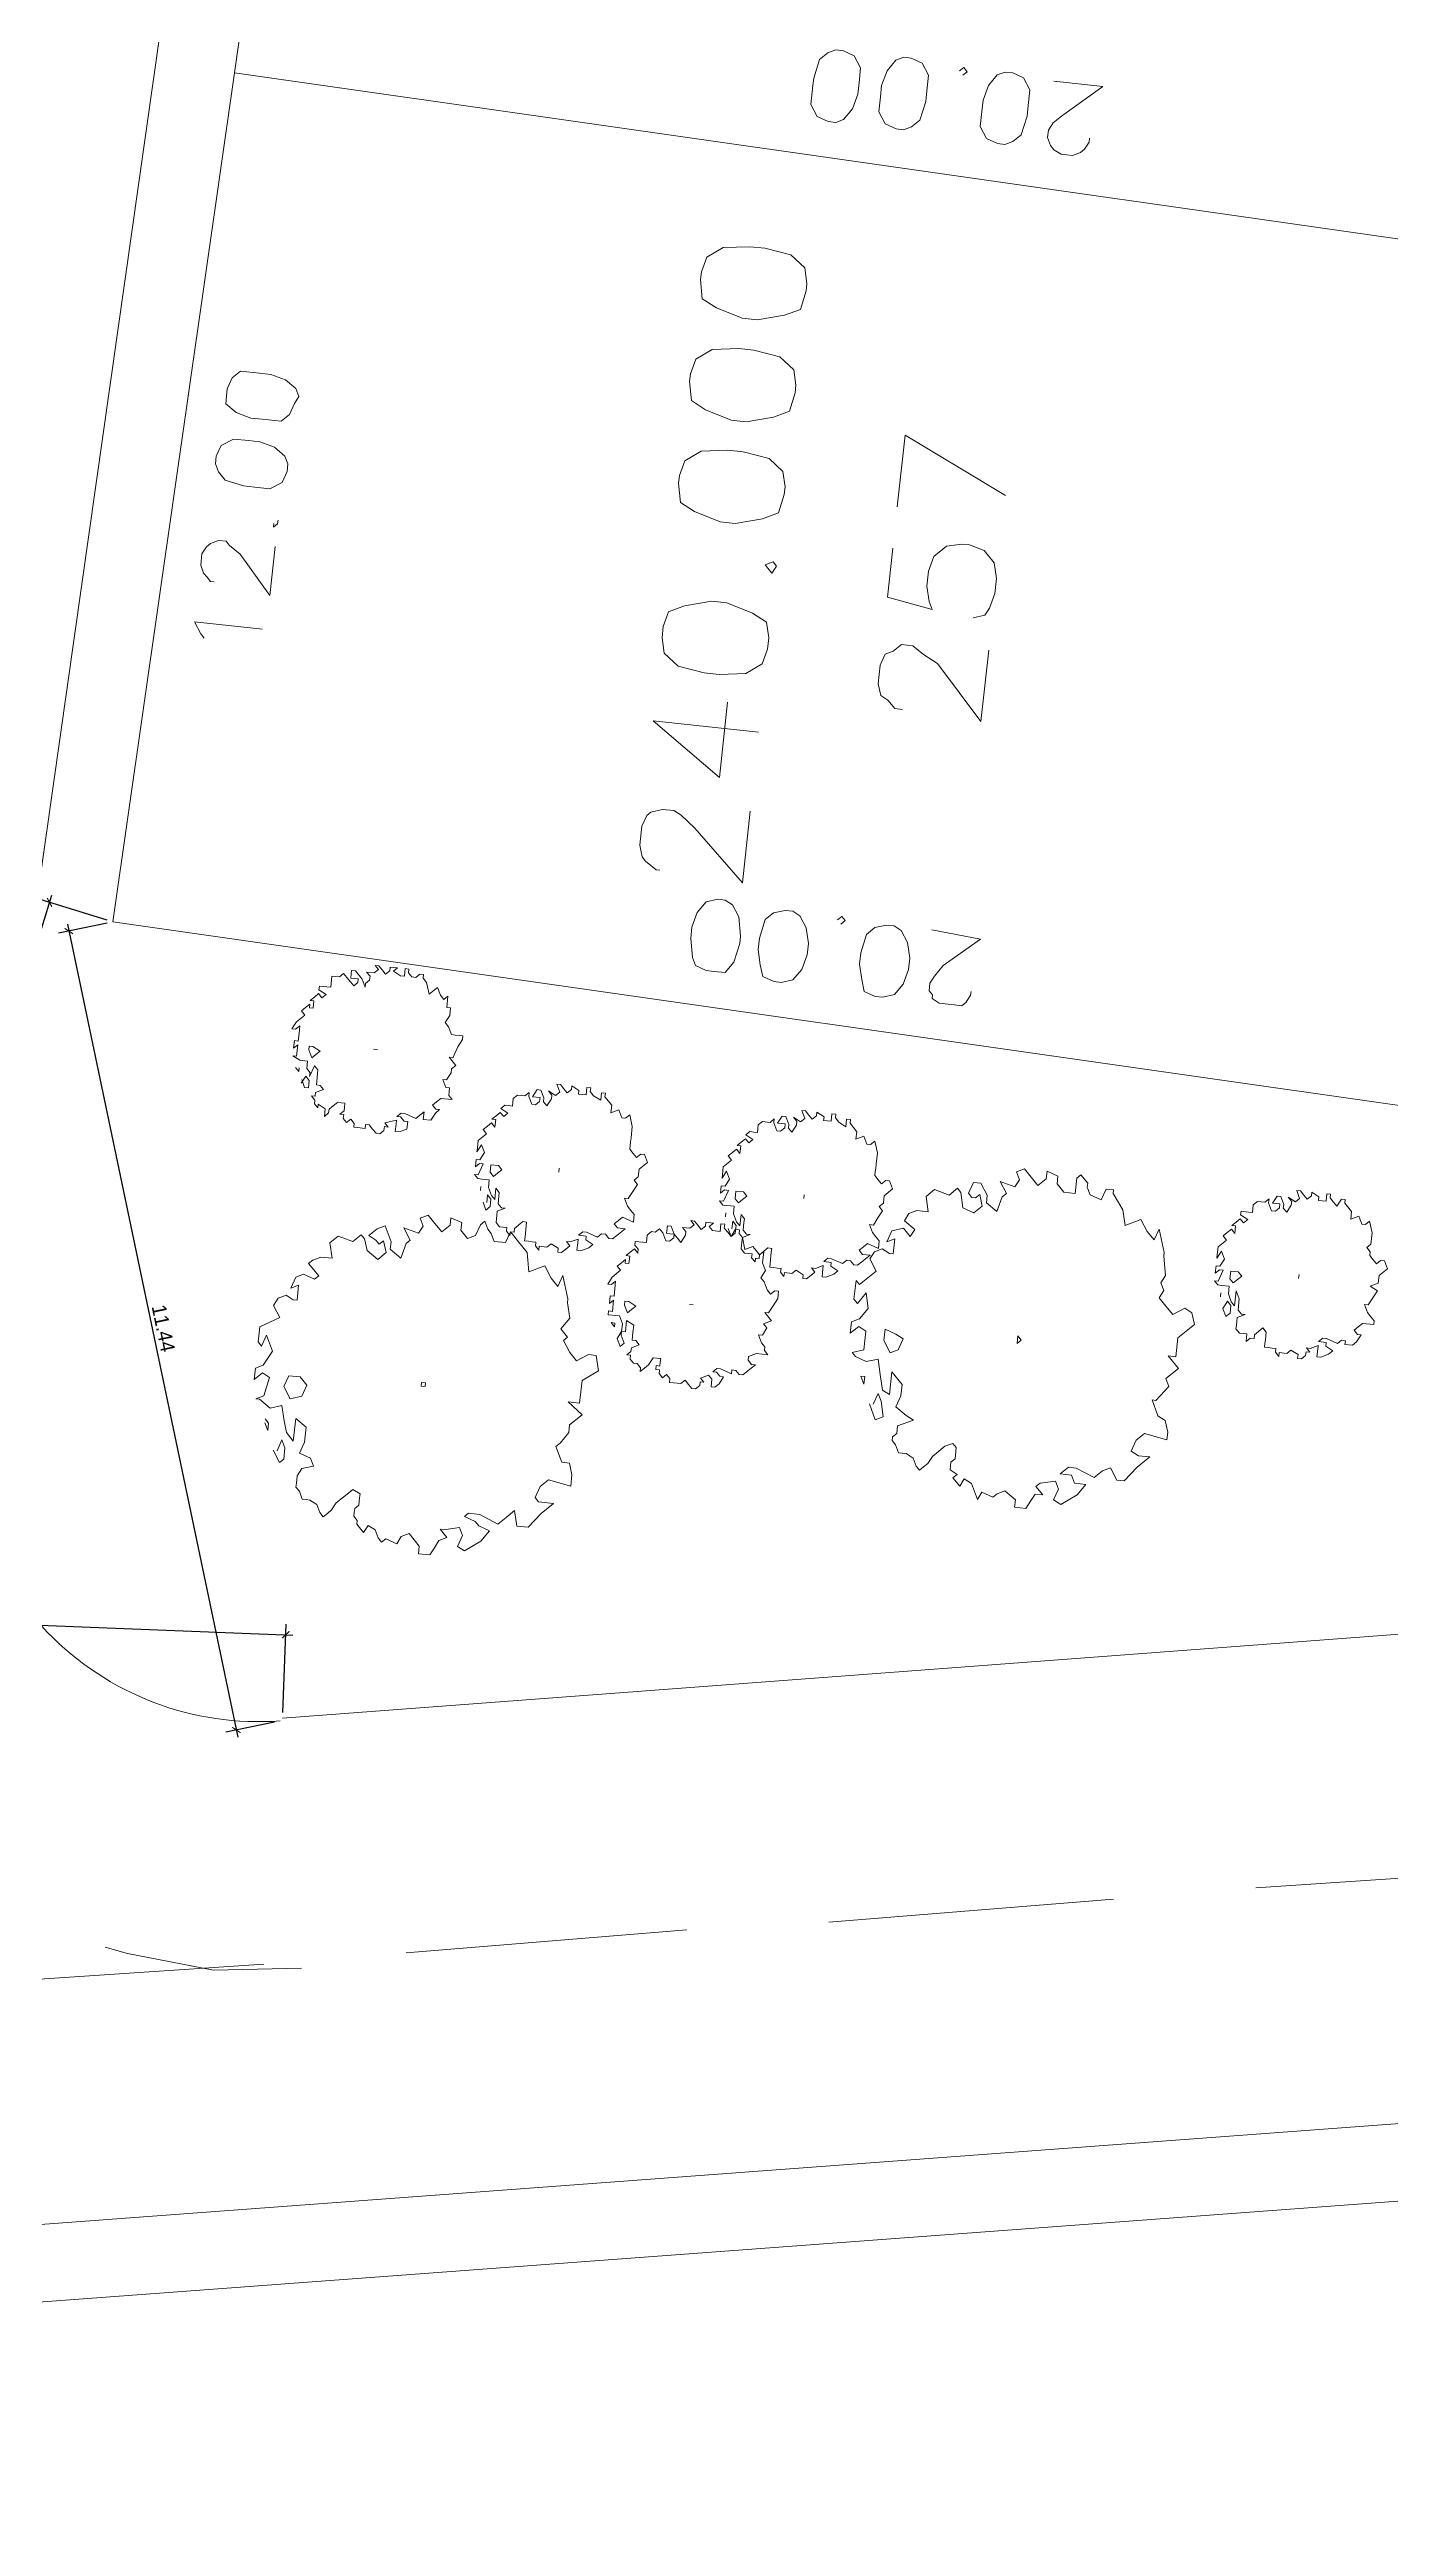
# Model space of a CAD drawing. Header units: metres. Extents: x -977055 to 805873, y -1033982 to 242021.
# Drawn here: x 2618.03 to 2636.83, y 761.8 to 796.53 of the extents above; entities that cross this region are included whole.
import ezdxf

# ---------------------------------------------------------------- set-up
doc = ezdxf.new("R2010")
doc.units = ezdxf.units.M
doc.header["$PDMODE"] = 32
doc.header["$PDSIZE"] = 1.5
for name, color, linetype in [('12-CONDICIONES EXISTENTES', 2, 'Continuous'), ('PDF_acera', 7, 'Continuous'), ('PDF_areas por lote', 7, 'Continuous'), ('PDF_COTAS', 7, 'Continuous'), ('PDF_linea de centro', 7, 'Continuous'), ('PDF_LOTES', 7, 'Continuous'), ('PDF_No. lotes', 7, 'Continuous'), ('PDF_PLANTAS', 7, 'Continuous')]:
    doc.layers.add(name, color=color, linetype=linetype)
doc.styles.add('CITY2', font='stylu.ttf', dxfattribs={"height": 0.2})
doc.dimstyles.new('COTAS2', dxfattribs={"dimtxt": 0.02, "dimasz": 0.1, "dimexe": 0.15, "dimexo": 0.08, "dimgap": 0.05, "dimtad": 1, "dimzin": 0, "dimdsep": 46, "dimtxsty": 'CITY2', "dimblk": 'ARCHTICK', "dimcen": 1, "dimdle": 0.1, "dimclrd": 1, "dimclre": 1, "dimclrt": 2, "dimadec": 0, "dimazin": 0, "dimtfac": 1, "dimtofl": 0, "dimtmove": 0, "dimatfit": 3, "dimldrblk": 'ARCHTICK', "dimfxl": 0.18, "dimtolj": 1, "dimtzin": 0, "dimarcsym": 0})

# ---------------------------------------------------------------- blocks, each defined once
blk = doc.blocks.new('CALLE')
at = {"layer": 'PDF_acera', "lineweight": 9}
for points in [[(-220.57056, -142.587648), (-208.801152, -206.769024)], [(-207.954432, -206.59968), (-219.72384, -142.418304)], [(-207.700416, -177.853536), (-202.57776, -205.625952)]]:
    blk.add_lwpolyline(points, dxfattribs=at)
blk.add_lwpolyline([(-204.48288, -173.958624), (-141.910272, -176.075424), (-140.640192, -177.472512), (-141.698592, -208.589472), (-143.053344, -209.859552), (-199.952928, -207.912096, -0.35246139), (-202.61629, -205.604375)], format="xyb", dxfattribs=at)
blk.add_arc((-204.504048, -177.239665), 3.281041, 90.0000061, 190.3875777, dxfattribs=at)
at = {"layer": 'PDF_areas por lote', "lineweight": 9}
for points in [[(-197.836128, -181.028736), (-197.836128, -180.9864), (-197.751456, -180.859392), (-197.70912, -180.817056), (-197.582112, -180.77472), (-197.370432, -180.77472), (-197.243424, -180.817056), (-197.201088, -180.859392), (-197.158752, -180.9864), (-197.158752, -181.113408), (-197.201088, -181.19808), (-197.328096, -181.367424), (-197.878464, -181.960128), (-197.07408, -181.960128)], [(-196.185024, -181.960128), (-196.185024, -180.77472), (-196.735392, -181.579104), (-195.888672, -181.579104)]]:
    blk.add_lwpolyline(points, dxfattribs=at)
for points in [[(-195.253632, -180.77472), (-195.422976, -180.817056), (-195.549984, -180.9864), (-195.59232, -181.282752), (-195.59232, -181.452096), (-195.549984, -181.748448), (-195.422976, -181.917792), (-195.253632, -181.960128), (-195.126624, -181.960128), (-194.95728, -181.917792), (-194.872608, -181.748448), (-194.787936, -181.452096), (-194.787936, -181.282752), (-194.872608, -180.9864), (-194.95728, -180.817056), (-195.126624, -180.77472)], [(-193.517856, -180.77472), (-193.729536, -180.817056), (-193.814208, -180.9864), (-193.89888, -181.282752), (-193.89888, -181.452096), (-193.814208, -181.748448), (-193.729536, -181.917792), (-193.517856, -181.960128), (-193.433184, -181.960128), (-193.26384, -181.917792), (-193.136832, -181.748448), (-193.094496, -181.452096), (-193.094496, -181.282752), (-193.136832, -180.9864), (-193.26384, -180.817056), (-193.433184, -180.77472)], [(-192.374784, -180.77472), (-192.586464, -180.817056), (-192.671136, -180.9864), (-192.755808, -181.282752), (-192.755808, -181.452096), (-192.671136, -181.748448), (-192.586464, -181.917792), (-192.374784, -181.960128), (-192.290112, -181.960128), (-192.120768, -181.917792), (-191.99376, -181.748448), (-191.951424, -181.452096), (-191.951424, -181.282752), (-191.99376, -180.9864), (-192.120768, -180.817056), (-192.290112, -180.77472)], [(-191.231712, -180.77472), (-191.443392, -180.817056), (-191.528064, -180.9864), (-191.612736, -181.282752), (-191.612736, -181.452096), (-191.528064, -181.748448), (-191.443392, -181.917792), (-191.231712, -181.960128), (-191.14704, -181.960128), (-190.977696, -181.917792), (-190.850688, -181.748448), (-190.808352, -181.452096), (-190.808352, -181.282752), (-190.850688, -180.9864), (-190.977696, -180.817056), (-191.14704, -180.77472)], [(-194.32224, -181.83312), (-194.406912, -181.917792), (-194.32224, -181.960128), (-194.279904, -181.917792)]]:
    blk.add_lwpolyline(points, close=True, dxfattribs=at)
at = {"layer": 'PDF_COTAS', "lineweight": 9}
for points in [[(-195.804, -175.6944), (-195.761664, -175.652064), (-195.634656, -175.567392), (-195.634656, -176.32944)], [(-195.16896, -175.736736), (-195.16896, -175.6944), (-195.126624, -175.652064), (-195.084288, -175.609728), (-194.999616, -175.567392), (-194.872608, -175.567392), (-194.787936, -175.609728), (-194.7456, -175.652064), (-194.703264, -175.736736), (-194.703264, -175.821408), (-194.7456, -175.863744), (-194.830272, -175.990752), (-195.253632, -176.371776), (-194.703264, -176.371776)], [(-194.449248, -176.32944), (-194.491584, -176.32944), (-194.449248, -176.371776), (-194.406912, -176.371776)], [(-198.217152, -183.1032), (-198.174816, -183.145536), (-198.13248, -183.1032), (-198.174816, -183.060864)], [(-198.809856, -184.627296), (-198.852192, -184.627296), (-198.936864, -184.58496), (-198.9792, -184.542624), (-198.9792, -184.457952), (-198.9792, -184.288608), (-198.936864, -184.203936), (-198.894528, -184.203936), (-198.852192, -184.1616), (-198.76752, -184.1616), (-198.682848, -184.203936), (-198.55584, -184.288608), (-198.217152, -184.669632), (-198.174816, -184.119264)]]:
    blk.add_lwpolyline(points, dxfattribs=at)
for points in [[(-193.856544, -175.609728), (-193.941216, -175.652064), (-194.025888, -175.736736), (-194.068224, -175.948416), (-194.068224, -176.075424), (-194.068224, -176.244768), (-193.983552, -176.371776), (-193.856544, -176.414112), (-193.771872, -176.414112), (-193.6872, -176.371776), (-193.602528, -176.244768), (-193.560192, -176.075424), (-193.560192, -175.948416), (-193.560192, -175.779072), (-193.644864, -175.652064), (-193.771872, -175.609728)], [(-193.094496, -175.652064), (-193.179168, -175.652064), (-193.26384, -175.779072), (-193.306176, -175.948416), (-193.306176, -176.075424), (-193.306176, -176.287104), (-193.221504, -176.371776), (-193.094496, -176.414112), (-193.009824, -176.456448), (-192.925152, -176.414112), (-192.84048, -176.287104), (-192.798144, -176.11776), (-192.798144, -175.990752), (-192.798144, -175.779072), (-192.882816, -175.6944), (-193.009824, -175.652064)], [(-198.894528, -181.748448), (-198.894528, -181.875456), (-198.76752, -181.960128), (-198.55584, -182.002464), (-198.471168, -182.002464), (-198.259488, -181.960128), (-198.13248, -181.875456), (-198.090144, -181.790784), (-198.090144, -181.706112), (-198.13248, -181.579104), (-198.259488, -181.494432), (-198.428832, -181.452096), (-198.55584, -181.452096), (-198.76752, -181.494432), (-198.852192, -181.536768), (-198.894528, -181.663776)], [(-189.326592, -182.087136), (-189.284256, -182.171808), (-189.157248, -182.25648), (-188.987904, -182.298816), (-188.860896, -182.298816), (-188.691552, -182.298816), (-188.564544, -182.214144), (-188.522208, -182.087136), (-188.522208, -182.002464), (-188.564544, -181.917792), (-188.649216, -181.83312), (-188.860896, -181.790784), (-188.945568, -181.790784), (-189.157248, -181.790784), (-189.284256, -181.875456), (-189.326592, -182.002464)], [(-189.326592, -182.087136), (-189.284256, -182.171808), (-189.157248, -182.25648), (-188.987904, -182.298816), (-188.860896, -182.298816), (-188.691552, -182.298816), (-188.564544, -182.214144), (-188.522208, -182.087136), (-188.522208, -182.002464), (-188.564544, -181.917792), (-188.649216, -181.83312), (-188.860896, -181.790784), (-188.945568, -181.790784), (-189.157248, -181.790784), (-189.284256, -181.875456), (-189.326592, -182.002464)], [(-198.936864, -182.510496), (-198.894528, -182.637504), (-198.76752, -182.722176), (-198.598176, -182.764512), (-198.471168, -182.764512), (-198.301824, -182.722176), (-198.174816, -182.637504), (-198.13248, -182.552832), (-198.13248, -182.46816), (-198.174816, -182.341152), (-198.259488, -182.25648), (-198.471168, -182.214144), (-198.598176, -182.214144), (-198.76752, -182.25648), (-198.894528, -182.298816), (-198.936864, -182.425824)], [(-189.326592, -182.849184), (-189.284256, -182.933856), (-189.199584, -183.018528), (-188.987904, -183.060864), (-188.903232, -183.060864), (-188.691552, -183.060864), (-188.564544, -182.976192), (-188.522208, -182.849184), (-188.522208, -182.764512), (-188.564544, -182.67984), (-188.691552, -182.595168), (-188.860896, -182.552832), (-188.987904, -182.552832), (-189.157248, -182.552832), (-189.284256, -182.637504), (-189.326592, -182.764512)], [(-189.326592, -182.849184), (-189.284256, -182.933856), (-189.199584, -183.018528), (-188.987904, -183.060864), (-188.903232, -183.060864), (-188.691552, -183.060864), (-188.564544, -182.976192), (-188.522208, -182.849184), (-188.522208, -182.764512), (-188.564544, -182.67984), (-188.691552, -182.595168), (-188.860896, -182.552832), (-188.987904, -182.552832), (-189.157248, -182.552832), (-189.284256, -182.637504), (-189.326592, -182.764512)], [(-198.9792, -183.653568), (-198.936864, -183.780576), (-198.809856, -183.865248), (-198.640512, -183.907584), (-198.513504, -183.907584), (-198.34416, -183.865248), (-198.217152, -183.780576), (-198.174816, -183.695904), (-198.174816, -183.611232), (-198.217152, -183.484224), (-198.301824, -183.399552), (-198.513504, -183.357216), (-198.640512, -183.357216), (-198.809856, -183.399552), (-198.936864, -183.441888), (-198.9792, -183.568896)], [(-188.60688, -183.399552), (-188.564544, -183.441888), (-188.60688, -183.484224), (-188.649216, -183.441888), (-188.60688, -183.484224), (-188.564544, -183.441888)], [(-189.368928, -183.992256), (-189.326592, -184.076928), (-189.24192, -184.1616), (-189.03024, -184.203936), (-188.945568, -184.203936), (-188.733888, -184.203936), (-188.60688, -184.119264), (-188.564544, -183.992256), (-188.564544, -183.907584), (-188.60688, -183.822912), (-188.733888, -183.73824), (-188.903232, -183.695904), (-189.03024, -183.695904), (-189.199584, -183.695904), (-189.326592, -183.780576), (-189.368928, -183.907584)], [(-189.368928, -183.992256), (-189.326592, -184.076928), (-189.24192, -184.1616), (-189.03024, -184.203936), (-188.945568, -184.203936), (-188.733888, -184.203936), (-188.60688, -184.119264), (-188.564544, -183.992256), (-188.564544, -183.907584), (-188.60688, -183.822912), (-188.733888, -183.73824), (-188.903232, -183.695904), (-189.03024, -183.695904), (-189.199584, -183.695904), (-189.326592, -183.780576), (-189.368928, -183.907584)], [(-188.60688, -184.457952), (-188.60688, -185.00832), (-188.987904, -184.58496), (-189.072576, -184.500288), (-189.157248, -184.457952), (-189.24192, -184.457952), (-189.326592, -184.500288), (-189.368928, -184.542624), (-189.411264, -184.627296), (-189.411264, -184.754304), (-189.368928, -184.838976), (-189.326592, -184.881312), (-189.24192, -184.923648), (-189.199584, -184.923648), (-189.24192, -184.923648), (-189.326592, -184.881312), (-189.368928, -184.838976), (-189.411264, -184.754304), (-189.411264, -184.627296), (-189.368928, -184.542624), (-189.326592, -184.500288), (-189.24192, -184.457952), (-189.157248, -184.457952), (-189.072576, -184.500288), (-188.987904, -184.58496), (-188.60688, -185.00832)]]:
    blk.add_lwpolyline(points, close=True, dxfattribs=at)
at = {"layer": 'PDF_linea de centro', "lineweight": 9}
for points in [[(-210.452256, -177.938208), (-211.002624, -174.805344)], [(-210.452256, -176.160096), (-210.494592, -176.414112), (-210.579264, -177.38784), (-210.452256, -178.361568)], [(-209.5632, -182.595168), (-210.155904, -179.50464)], [(-208.71648, -187.294464), (-209.309184, -184.1616)], [(-207.86976, -191.99376), (-208.420128, -188.860896)]]:
    blk.add_lwpolyline(points, dxfattribs=at)
at = {"layer": 'PDF_LOTES', "lineweight": 20}
for points in [[(-199.61424, -191.020032), (-190.046304, -191.35872), (-189.495936, -175.355712), (-199.063872, -175.017024)], [(-190.046304, -191.35872), (-180.436032, -191.655072), (-179.885664, -175.6944), (-189.495936, -175.355712)]]:
    blk.add_lwpolyline(points, close=True, dxfattribs=at)
at = {"layer": 'PDF_No. lotes', "lineweight": 20}
for points in [[(-195.761664, -183.52656), (-195.761664, -183.441888), (-195.676992, -183.357216), (-195.634656, -183.272544), (-195.507648, -183.230208), (-195.295968, -183.230208), (-195.16896, -183.272544), (-195.126624, -183.357216), (-195.041952, -183.441888), (-195.041952, -183.568896), (-195.126624, -183.695904), (-195.211296, -183.865248), (-195.804, -184.415616), (-194.999616, -184.415616)], [(-193.983552, -183.230208), (-194.53392, -183.230208), (-194.618592, -183.73824), (-194.53392, -183.695904), (-194.364576, -183.653568), (-194.195232, -183.653568), (-194.025888, -183.695904), (-193.89888, -183.822912), (-193.856544, -183.992256), (-193.856544, -184.076928), (-193.89888, -184.246272), (-194.025888, -184.37328), (-194.195232, -184.415616), (-194.364576, -184.415616), (-194.53392, -184.37328), (-194.618592, -184.330944), (-194.660928, -184.203936)], [(-193.26384, -184.415616), (-192.713472, -183.230208), (-193.517856, -183.230208)]]:
    blk.add_lwpolyline(points, dxfattribs=at)
at = {"layer": 'PDF_PLANTAS', "lineweight": 9}
for points in [[(-202.027392, -179.546976), (-201.94272, -179.50464), (-201.985056, -179.462304), (-202.112064, -179.419968), (-202.1544, -179.335296), (-202.069728, -179.250624), (-201.985056, -179.250624), (-201.94272, -179.123616), (-202.027392, -179.123616), (-202.112064, -179.038944), (-202.027392, -178.954272), (-201.94272, -178.8696), (-201.985056, -178.784928), (-202.069728, -178.827264), (-202.1544, -178.784928), (-202.112064, -178.615584), (-202.239072, -178.700256), (-202.281408, -178.65792), (-202.450752, -178.615584), (-202.36608, -178.488576), (-202.281408, -178.488576), (-202.112064, -178.403904), (-202.1544, -178.319232), (-202.239072, -178.23456), (-202.281408, -178.319232), (-202.323744, -178.361568), (-202.281408, -178.403904), (-202.408416, -178.44624), (-202.493088, -178.361568), (-202.408416, -178.23456), (-202.281408, -178.192224), (-202.239072, -178.149888), (-202.323744, -178.065216), (-202.281408, -177.895872), (-202.36608, -177.8112), (-202.535424, -177.853536), (-202.535424, -177.726528), (-202.57776, -177.641856), (-202.620096, -177.59952), (-202.747104, -177.726528), (-202.78944, -177.684192), (-202.747104, -177.557184), (-202.78944, -177.472512), (-202.916448, -177.430176), (-202.874112, -177.514848), (-203.043456, -177.514848), (-203.043456, -177.472512), (-203.00112, -177.38784), (-203.043456, -177.303168), (-203.128128, -177.260832), (-203.255136, -177.345504), (-203.382144, -177.133824), (-203.551488, -177.133824), (-203.593824, -177.17616), (-203.466816, -177.218496), (-203.63616, -177.303168), (-203.805504, -177.218496), (-203.84784, -177.133824), (-203.974848, -177.133824), (-203.890176, -177.218496), (-203.932512, -177.303168), (-204.144192, -177.260832), (-204.186528, -177.17616), (-204.186528, -177.218496), (-204.2712, -177.345504), (-204.228864, -177.472512), (-204.398208, -177.514848), (-204.525216, -177.557184), (-204.609888, -177.641856), (-204.355872, -177.641856), (-204.440544, -177.768864), (-204.609888, -177.768864), (-204.736896, -177.726528), (-204.779232, -177.853536), (-204.863904, -177.895872), (-204.90624, -177.768864), (-204.990912, -177.726528), (-205.075584, -177.726528), (-205.11792, -177.726528), (-205.160256, -177.768864), (-205.244928, -177.8112), (-205.244928, -177.853536), (-205.244928, -177.895872), (-205.287264, -177.980544), (-205.371936, -178.02288), (-205.414272, -178.065216), (-205.371936, -178.107552), (-205.3296, -178.149888), (-205.244928, -178.192224), (-205.11792, -178.319232), (-205.075584, -178.361568), (-205.11792, -178.44624), (-205.160256, -178.44624), (-205.244928, -178.44624), (-205.287264, -178.403904), (-205.3296, -178.403904), (-205.371936, -178.403904), (-205.414272, -178.44624), (-205.456608, -178.44624), (-205.54128, -178.530912), (-205.456608, -178.573248), (-205.498944, -178.65792), (-205.583616, -178.700256), (-205.625952, -178.742592), (-205.583616, -178.784928), (-205.625952, -178.911936), (-205.54128, -178.954272), (-205.498944, -179.038944), (-205.625952, -179.165952), (-205.710624, -179.165952), (-205.710624, -179.29296), (-205.625952, -179.335296), (-205.54128, -179.377632), (-205.498944, -179.462304), (-205.414272, -179.377632), (-205.414272, -179.419968), (-205.371936, -179.589312), (-205.456608, -179.631648), (-205.583616, -179.589312), (-205.625952, -179.673984), (-205.498944, -179.843328), (-205.371936, -179.928), (-205.3296, -179.800992), (-205.287264, -179.758656), (-205.244928, -179.631648), (-205.202592, -179.673984), (-205.202592, -179.800992), (-205.287264, -180.012672), (-205.202592, -180.097344), (-205.11792, -180.182016), (-205.287264, -180.224352), (-205.287264, -180.35136), (-205.11792, -180.478368), (-204.990912, -180.605376), (-204.990912, -180.436032), (-204.948576, -180.393696), (-204.821568, -180.436032), (-204.736896, -180.520704), (-204.779232, -180.77472), (-204.652224, -180.77472), (-204.525216, -180.732384), (-204.525216, -180.647712), (-204.355872, -180.56304), (-204.313536, -180.605376), (-204.186528, -180.690048), (-204.101856, -180.690048), (-203.974848, -180.817056), (-203.84784, -180.647712), (-203.84784, -180.77472), (-203.593824, -180.77472), (-203.466816, -180.944064), (-203.297472, -180.901728), (-203.297472, -180.817056), (-203.382144, -180.690048), (-203.297472, -180.605376), (-203.170464, -180.520704), (-203.128128, -180.56304), (-203.043456, -180.478368), (-202.916448, -180.56304), (-202.747104, -180.520704), (-202.704768, -180.520704), (-202.450752, -180.436032), (-202.57776, -180.393696), (-202.493088, -180.309024), (-202.36608, -180.224352), (-202.450752, -180.055008), (-202.239072, -180.012672), (-202.112064, -179.885664), (-202.069728, -179.843328), (-202.027392, -179.800992), (-202.1544, -179.758656), (-202.1544, -179.631648), (-202.069728, -179.589312)], [(-199.275552, -178.361568), (-199.233216, -178.361568), (-199.233216, -178.319232), (-199.317888, -178.319232), (-199.317888, -178.276896), (-199.275552, -178.192224), (-199.233216, -178.23456), (-199.233216, -178.149888), (-199.275552, -178.149888), (-199.317888, -178.107552), (-199.275552, -178.065216), (-199.233216, -178.02288), (-199.233216, -177.980544), (-199.275552, -178.02288), (-199.317888, -177.980544), (-199.317888, -177.895872), (-199.360224, -177.938208), (-199.40256, -177.938208), (-199.444896, -177.895872), (-199.487232, -177.895872), (-199.40256, -177.853536), (-199.317888, -177.768864), (-199.317888, -177.726528), (-199.360224, -177.726528), (-199.40256, -177.726528), (-199.40256, -177.768864), (-199.40256, -177.8112), (-199.444896, -177.8112), (-199.487232, -177.768864), (-199.444896, -177.726528), (-199.40256, -177.684192), (-199.360224, -177.641856), (-199.40256, -177.59952), (-199.40256, -177.557184), (-199.40256, -177.514848), (-199.529568, -177.514848), (-199.529568, -177.472512), (-199.529568, -177.38784), (-199.571904, -177.38784), (-199.61424, -177.472512), (-199.656576, -177.430176), (-199.61424, -177.38784), (-199.656576, -177.345504), (-199.698912, -177.303168), (-199.698912, -177.345504), (-199.783584, -177.345504), (-199.783584, -177.303168), (-199.741248, -177.303168), (-199.783584, -177.260832), (-199.82592, -177.218496), (-199.868256, -177.260832), (-199.952928, -177.17616), (-200.0376, -177.133824), (-200.0376, -177.17616), (-199.995264, -177.218496), (-200.079936, -177.218496), (-200.164608, -177.218496), (-200.164608, -177.17616), (-200.24928, -177.17616), (-200.206944, -177.218496), (-200.333952, -177.218496), (-200.333952, -177.17616), (-200.376288, -177.260832), (-200.376288, -177.345504), (-200.46096, -177.345504), (-200.503296, -177.38784), (-200.545632, -177.38784), (-200.418624, -177.430176), (-200.46096, -177.472512), (-200.545632, -177.472512), (-200.630304, -177.472512), (-200.630304, -177.514848), (-200.67264, -177.557184), (-200.714976, -177.472512), (-200.757312, -177.472512), (-200.757312, -177.430176), (-200.799648, -177.472512), (-200.841984, -177.472512), (-200.88432, -177.514848), (-200.841984, -177.514848), (-200.88432, -177.59952), (-200.926656, -177.59952), (-200.968992, -177.59952), (-200.926656, -177.641856), (-200.88432, -177.641856), (-200.841984, -177.684192), (-200.799648, -177.726528), (-200.799648, -177.768864), (-200.799648, -177.8112), (-200.841984, -177.8112), (-200.88432, -177.8112), (-200.926656, -177.768864), (-200.926656, -177.8112), (-200.968992, -177.8112), (-201.011328, -177.853536), (-200.968992, -177.895872), (-201.011328, -177.938208), (-201.053664, -177.938208), (-201.053664, -177.980544), (-201.053664, -178.065216), (-201.011328, -178.065216), (-201.011328, -178.107552), (-201.053664, -178.149888), (-201.096, -178.192224), (-201.096, -178.23456), (-201.053664, -178.276896), (-201.011328, -178.276896), (-201.011328, -178.319232), (-200.968992, -178.276896), (-200.926656, -178.403904), (-200.968992, -178.403904), (-201.053664, -178.403904), (-201.053664, -178.44624), (-201.011328, -178.530912), (-200.926656, -178.530912), (-200.926656, -178.488576), (-200.88432, -178.44624), (-200.88432, -178.403904), (-200.841984, -178.44624), (-200.841984, -178.488576), (-200.88432, -178.615584), (-200.841984, -178.65792), (-200.799648, -178.700256), (-200.88432, -178.700256), (-200.88432, -178.784928), (-200.799648, -178.827264), (-200.757312, -178.8696), (-200.757312, -178.827264), (-200.714976, -178.784928), (-200.67264, -178.827264), (-200.630304, -178.8696), (-200.630304, -178.996608), (-200.587968, -178.954272), (-200.503296, -178.954272), (-200.503296, -178.911936), (-200.418624, -178.8696), (-200.418624, -178.911936), (-200.333952, -178.954272), (-200.291616, -178.954272), (-200.24928, -178.996608), (-200.164608, -178.911936), (-200.164608, -178.954272), (-200.0376, -178.996608), (-199.952928, -179.038944), (-199.910592, -179.038944), (-199.910592, -178.996608), (-199.910592, -178.954272), (-199.910592, -178.911936), (-199.82592, -178.8696), (-199.783584, -178.827264), (-199.698912, -178.8696), (-199.61424, -178.8696), (-199.61424, -178.827264), (-199.487232, -178.827264), (-199.529568, -178.784928), (-199.487232, -178.742592), (-199.40256, -178.700256), (-199.487232, -178.615584), (-199.360224, -178.573248), (-199.317888, -178.530912), (-199.275552, -178.530912), (-199.275552, -178.488576), (-199.317888, -178.44624), (-199.317888, -178.403904)], [(-203.890176, -177.514848), (-204.017184, -177.472512), (-204.144192, -177.557184), (-204.101856, -177.684192), (-203.974848, -177.726528), (-203.890176, -177.641856)], [(-200.206944, -177.345504), (-200.24928, -177.345504), (-200.333952, -177.38784), (-200.291616, -177.430176), (-200.24928, -177.472512), (-200.206944, -177.38784)], [(-203.805504, -178.996608), (-203.84784, -178.996608), (-203.84784, -179.038944), (-203.805504, -179.038944)], [(-200.376288, -180.520704), (-200.333952, -180.520704), (-200.333952, -180.478368), (-200.418624, -180.478368), (-200.418624, -180.436032), (-200.418624, -180.393696), (-200.376288, -180.393696), (-200.333952, -180.309024), (-200.376288, -180.309024), (-200.418624, -180.266688), (-200.376288, -180.224352), (-200.333952, -180.182016), (-200.333952, -180.13968), (-200.418624, -180.182016), (-200.46096, -180.13968), (-200.418624, -180.055008), (-200.46096, -180.097344), (-200.503296, -180.097344), (-200.587968, -180.055008), (-200.545632, -180.012672), (-200.503296, -180.012672), (-200.418624, -179.970336), (-200.418624, -179.928), (-200.503296, -179.885664), (-200.503296, -179.928), (-200.503296, -179.970336), (-200.545632, -179.970336), (-200.587968, -179.928), (-200.587968, -179.885664), (-200.503296, -179.843328), (-200.46096, -179.843328), (-200.503296, -179.800992), (-200.503296, -179.71632), (-200.545632, -179.673984), (-200.630304, -179.673984), (-200.630304, -179.631648), (-200.630304, -179.589312), (-200.67264, -179.546976), (-200.714976, -179.631648), (-200.757312, -179.589312), (-200.714976, -179.546976), (-200.757312, -179.50464), (-200.799648, -179.462304), (-200.799648, -179.50464), (-200.88432, -179.50464), (-200.841984, -179.462304), (-200.88432, -179.419968), (-200.926656, -179.377632), (-200.968992, -179.419968), (-201.053664, -179.335296), (-201.138336, -179.335296), (-201.180672, -179.335296), (-201.096, -179.377632), (-201.180672, -179.419968), (-201.265344, -179.377632), (-201.265344, -179.335296), (-201.350016, -179.335296), (-201.30768, -179.377632), (-201.30768, -179.419968), (-201.434688, -179.377632), (-201.434688, -179.335296), (-201.477024, -179.377632), (-201.477024, -179.419968), (-201.477024, -179.50464), (-201.561696, -179.50464), (-201.646368, -179.546976), (-201.688704, -179.589312), (-201.561696, -179.589312), (-201.604032, -179.631648), (-201.646368, -179.631648), (-201.73104, -179.631648), (-201.773376, -179.673984), (-201.773376, -179.71632), (-201.815712, -179.631648), (-201.858048, -179.631648), (-201.900384, -179.631648), (-201.94272, -179.631648), (-201.985056, -179.673984), (-201.985056, -179.71632), (-201.985056, -179.758656), (-202.027392, -179.758656), (-202.069728, -179.800992), (-202.027392, -179.800992), (-202.027392, -179.843328), (-201.985056, -179.843328), (-201.900384, -179.928), (-201.900384, -179.970336), (-201.94272, -179.970336), (-201.985056, -179.970336), (-202.027392, -179.970336), (-202.069728, -179.970336), (-202.112064, -179.970336), (-202.112064, -180.012672), (-202.112064, -180.055008), (-202.112064, -180.097344), (-202.1544, -180.097344), (-202.196736, -180.13968), (-202.1544, -180.13968), (-202.1544, -180.224352), (-202.112064, -180.266688), (-202.1544, -180.35136), (-202.196736, -180.35136), (-202.196736, -180.393696), (-202.1544, -180.436032), (-202.112064, -180.478368), (-202.069728, -180.436032), (-202.069728, -180.478368), (-202.027392, -180.56304), (-202.069728, -180.56304), (-202.1544, -180.56304), (-202.1544, -180.605376), (-202.112064, -180.690048), (-202.069728, -180.732384), (-202.027392, -180.647712), (-201.985056, -180.647712), (-201.985056, -180.56304), (-201.94272, -180.605376), (-201.94272, -180.647712), (-201.985056, -180.77472), (-201.94272, -180.817056), (-201.94272, -180.859392), (-201.985056, -180.901728), (-201.985056, -180.944064), (-201.94272, -180.9864), (-201.858048, -181.071072), (-201.858048, -180.9864), (-201.815712, -180.944064), (-201.773376, -180.9864), (-201.73104, -181.028736), (-201.773376, -181.155744), (-201.688704, -181.155744), (-201.646368, -181.113408), (-201.604032, -181.071072), (-201.51936, -181.028736), (-201.51936, -181.071072), (-201.434688, -181.113408), (-201.350016, -181.155744), (-201.30768, -181.113408), (-201.265344, -181.155744), (-201.180672, -181.155744), (-201.096, -181.240416), (-201.011328, -181.19808), (-201.011328, -181.155744), (-201.053664, -181.113408), (-201.011328, -181.071072), (-200.968992, -181.028736), (-200.926656, -181.028736), (-200.88432, -181.028736), (-200.841984, -181.028736), (-200.714976, -181.028736), (-200.587968, -180.9864), (-200.630304, -180.944064), (-200.630304, -180.901728), (-200.545632, -180.859392), (-200.587968, -180.77472), (-200.503296, -180.77472), (-200.418624, -180.690048), (-200.376288, -180.690048), (-200.376288, -180.647712), (-200.46096, -180.647712), (-200.418624, -180.56304)], [(-201.30768, -179.50464), (-201.392352, -179.50464), (-201.434688, -179.546976), (-201.392352, -179.589312), (-201.350016, -179.631648), (-201.30768, -179.589312)], [(-201.73104, -182.171808), (-201.688704, -182.171808), (-201.688704, -182.129472), (-201.773376, -182.129472), (-201.773376, -182.0448), (-201.73104, -182.002464), (-201.688704, -182.0448), (-201.688704, -181.960128), (-201.73104, -181.960128), (-201.773376, -181.917792), (-201.73104, -181.875456), (-201.688704, -181.83312), (-201.688704, -181.790784), (-201.73104, -181.83312), (-201.773376, -181.790784), (-201.773376, -181.706112), (-201.815712, -181.748448), (-201.858048, -181.748448), (-201.94272, -181.706112), (-201.900384, -181.663776), (-201.858048, -181.62144), (-201.773376, -181.579104), (-201.773376, -181.536768), (-201.858048, -181.536768), (-201.858048, -181.579104), (-201.858048, -181.62144), (-201.900384, -181.62144), (-201.94272, -181.579104), (-201.94272, -181.536768), (-201.858048, -181.494432), (-201.815712, -181.452096), (-201.858048, -181.40976), (-201.858048, -181.367424), (-201.900384, -181.325088), (-201.985056, -181.325088), (-201.985056, -181.282752), (-201.985056, -181.19808), (-202.027392, -181.19808), (-202.069728, -181.240416), (-202.112064, -181.240416), (-202.069728, -181.19808), (-202.112064, -181.155744), (-202.1544, -181.113408), (-202.1544, -181.155744), (-202.239072, -181.155744), (-202.239072, -181.113408), (-202.196736, -181.113408), (-202.239072, -181.071072), (-202.281408, -181.028736), (-202.323744, -181.071072), (-202.408416, -180.9864), (-202.493088, -180.944064), (-202.493088, -180.9864), (-202.450752, -181.028736), (-202.535424, -181.028736), (-202.620096, -181.028736), (-202.620096, -180.9864), (-202.704768, -180.9864), (-202.662432, -181.028736), (-202.78944, -181.028736), (-202.78944, -180.9864), (-202.831776, -180.9864), (-202.831776, -181.071072), (-202.831776, -181.113408), (-202.916448, -181.155744), (-203.00112, -181.155744), (-203.00112, -181.19808), (-202.874112, -181.19808), (-202.916448, -181.282752), (-203.00112, -181.282752), (-203.085792, -181.282752), (-203.085792, -181.325088), (-203.128128, -181.367424), (-203.170464, -181.282752), (-203.2128, -181.282752), (-203.255136, -181.240416), (-203.255136, -181.282752), (-203.297472, -181.282752), (-203.339808, -181.325088), (-203.339808, -181.367424), (-203.382144, -181.40976), (-203.42448, -181.40976), (-203.382144, -181.452096), (-203.339808, -181.494432), (-203.255136, -181.536768), (-203.255136, -181.579104), (-203.255136, -181.62144), (-203.297472, -181.62144), (-203.339808, -181.62144), (-203.339808, -181.579104), (-203.382144, -181.579104), (-203.382144, -181.62144), (-203.42448, -181.62144), (-203.466816, -181.663776), (-203.42448, -181.706112), (-203.466816, -181.748448), (-203.509152, -181.748448), (-203.509152, -181.790784), (-203.509152, -181.83312), (-203.509152, -181.875456), (-203.466816, -181.917792), (-203.509152, -181.960128), (-203.551488, -182.002464), (-203.551488, -182.0448), (-203.509152, -182.087136), (-203.466816, -182.087136), (-203.466816, -182.129472), (-203.42448, -182.087136), (-203.382144, -182.171808), (-203.42448, -182.214144), (-203.509152, -182.214144), (-203.509152, -182.25648), (-203.466816, -182.298816), (-203.382144, -182.341152), (-203.382144, -182.298816), (-203.339808, -182.25648), (-203.339808, -182.214144), (-203.297472, -182.25648), (-203.297472, -182.298816), (-203.339808, -182.425824), (-203.297472, -182.425824), (-203.297472, -182.46816), (-203.339808, -182.510496), (-203.339808, -182.552832), (-203.255136, -182.637504), (-203.2128, -182.67984), (-203.2128, -182.637504), (-203.170464, -182.595168), (-203.128128, -182.595168), (-203.085792, -182.67984), (-203.085792, -182.806848), (-203.043456, -182.764512), (-203.00112, -182.764512), (-202.958784, -182.722176), (-202.874112, -182.67984), (-202.874112, -182.722176), (-202.78944, -182.764512), (-202.747104, -182.722176), (-202.704768, -182.806848), (-202.620096, -182.722176), (-202.620096, -182.764512), (-202.535424, -182.806848), (-202.450752, -182.849184), (-202.36608, -182.849184), (-202.36608, -182.806848), (-202.408416, -182.764512), (-202.36608, -182.722176), (-202.281408, -182.67984), (-202.239072, -182.637504), (-202.1544, -182.67984), (-202.069728, -182.637504), (-201.94272, -182.637504), (-201.985056, -182.595168), (-201.94272, -182.552832), (-201.900384, -182.510496), (-201.94272, -182.425824), (-201.815712, -182.383488), (-201.773376, -182.341152), (-201.73104, -182.341152), (-201.73104, -182.298816), (-201.815712, -182.25648), (-201.773376, -182.214144)], [(-202.916448, -181.028736), (-202.958784, -181.071072), (-202.916448, -181.071072)], [(-203.085792, -181.113408), (-203.170464, -181.155744), (-203.128128, -181.19808), (-203.043456, -181.155744), (-203.00112, -181.155744)], [(-202.662432, -181.155744), (-202.704768, -181.155744), (-202.78944, -181.19808), (-202.747104, -181.240416), (-202.704768, -181.282752), (-202.662432, -181.19808)], [(-200.376288, -183.272544), (-200.333952, -183.272544), (-200.333952, -183.230208), (-200.418624, -183.230208), (-200.418624, -183.187872), (-200.418624, -183.145536), (-200.376288, -183.145536), (-200.333952, -183.060864), (-200.376288, -183.060864), (-200.418624, -183.018528), (-200.376288, -182.976192), (-200.333952, -182.933856), (-200.333952, -182.89152), (-200.418624, -182.933856), (-200.46096, -182.89152), (-200.418624, -182.806848), (-200.46096, -182.849184), (-200.503296, -182.849184), (-200.587968, -182.806848), (-200.545632, -182.764512), (-200.503296, -182.764512), (-200.418624, -182.722176), (-200.418624, -182.67984), (-200.503296, -182.637504), (-200.503296, -182.67984), (-200.503296, -182.722176), (-200.545632, -182.722176), (-200.587968, -182.67984), (-200.587968, -182.637504), (-200.503296, -182.595168), (-200.46096, -182.595168), (-200.503296, -182.552832), (-200.503296, -182.46816), (-200.545632, -182.425824), (-200.630304, -182.425824), (-200.630304, -182.383488), (-200.630304, -182.341152), (-200.67264, -182.298816), (-200.714976, -182.383488), (-200.757312, -182.341152), (-200.714976, -182.298816), (-200.757312, -182.25648), (-200.799648, -182.214144), (-200.799648, -182.25648), (-200.88432, -182.25648), (-200.841984, -182.214144), (-200.88432, -182.171808), (-200.926656, -182.129472), (-200.968992, -182.171808), (-201.053664, -182.087136), (-201.138336, -182.087136), (-201.180672, -182.087136), (-201.096, -182.129472), (-201.180672, -182.171808), (-201.265344, -182.129472), (-201.265344, -182.087136), (-201.350016, -182.087136), (-201.30768, -182.129472), (-201.30768, -182.171808), (-201.434688, -182.129472), (-201.434688, -182.087136), (-201.477024, -182.129472), (-201.477024, -182.171808), (-201.477024, -182.25648), (-201.561696, -182.25648), (-201.646368, -182.298816), (-201.688704, -182.341152), (-201.561696, -182.341152), (-201.604032, -182.383488), (-201.646368, -182.383488), (-201.73104, -182.383488), (-201.773376, -182.425824), (-201.773376, -182.46816), (-201.815712, -182.383488), (-201.858048, -182.383488), (-201.900384, -182.383488), (-201.94272, -182.383488), (-201.985056, -182.425824), (-201.985056, -182.46816), (-201.985056, -182.510496), (-202.027392, -182.510496), (-202.069728, -182.552832), (-202.027392, -182.552832), (-202.027392, -182.595168), (-201.985056, -182.595168), (-201.900384, -182.67984), (-201.900384, -182.722176), (-201.94272, -182.722176), (-201.985056, -182.722176), (-202.027392, -182.722176), (-202.069728, -182.722176), (-202.112064, -182.722176), (-202.112064, -182.764512), (-202.112064, -182.806848), (-202.112064, -182.849184), (-202.1544, -182.849184), (-202.196736, -182.89152), (-202.1544, -182.89152), (-202.1544, -182.976192), (-202.112064, -183.018528), (-202.1544, -183.1032), (-202.196736, -183.1032), (-202.196736, -183.145536), (-202.1544, -183.187872), (-202.112064, -183.230208), (-202.069728, -183.187872), (-202.069728, -183.230208), (-202.027392, -183.31488), (-202.069728, -183.31488), (-202.1544, -183.31488), (-202.1544, -183.357216), (-202.112064, -183.441888), (-202.069728, -183.484224), (-202.027392, -183.399552), (-201.985056, -183.399552), (-201.985056, -183.31488), (-201.94272, -183.357216), (-201.94272, -183.399552), (-201.985056, -183.52656), (-201.94272, -183.568896), (-201.94272, -183.611232), (-201.985056, -183.653568), (-201.985056, -183.695904), (-201.94272, -183.73824), (-201.858048, -183.822912), (-201.858048, -183.73824), (-201.815712, -183.695904), (-201.773376, -183.73824), (-201.73104, -183.780576), (-201.773376, -183.907584), (-201.688704, -183.907584), (-201.646368, -183.865248), (-201.604032, -183.822912), (-201.51936, -183.780576), (-201.51936, -183.822912), (-201.434688, -183.865248), (-201.350016, -183.907584), (-201.30768, -183.865248), (-201.265344, -183.907584), (-201.180672, -183.907584), (-201.096, -183.992256), (-201.011328, -183.94992), (-201.011328, -183.907584), (-201.053664, -183.865248), (-201.011328, -183.822912), (-200.968992, -183.780576), (-200.926656, -183.780576), (-200.88432, -183.780576), (-200.841984, -183.780576), (-200.714976, -183.780576), (-200.587968, -183.73824), (-200.630304, -183.695904), (-200.630304, -183.653568), (-200.545632, -183.611232), (-200.587968, -183.52656), (-200.503296, -183.52656), (-200.418624, -183.441888), (-200.376288, -183.441888), (-200.376288, -183.399552), (-200.46096, -183.399552), (-200.418624, -183.31488)], [(-201.30768, -182.25648), (-201.392352, -182.25648), (-201.434688, -182.298816), (-201.392352, -182.341152), (-201.350016, -182.383488), (-201.30768, -182.341152)], [(-200.799648, -186.151392), (-200.714976, -186.06672), (-200.757312, -186.024384), (-200.926656, -186.024384), (-200.926656, -185.897376), (-200.841984, -185.812704), (-200.757312, -185.812704), (-200.714976, -185.685696), (-200.799648, -185.685696), (-200.88432, -185.601024), (-200.799648, -185.516352), (-200.714976, -185.43168), (-200.757312, -185.347008), (-200.841984, -185.389344), (-200.926656, -185.347008), (-200.88432, -185.177664), (-201.011328, -185.262336), (-201.053664, -185.22), (-201.223008, -185.177664), (-201.138336, -185.050656), (-201.053664, -185.050656), (-200.926656, -184.965984), (-200.926656, -184.881312), (-201.053664, -184.838976), (-201.096, -184.881312), (-201.096, -184.923648), (-201.053664, -184.965984), (-201.180672, -185.00832), (-201.265344, -184.923648), (-201.223008, -184.79664), (-201.053664, -184.754304), (-201.011328, -184.711968), (-201.096, -184.627296), (-201.053664, -184.457952), (-201.138336, -184.37328), (-201.30768, -184.415616), (-201.30768, -184.288608), (-201.350016, -184.203936), (-201.434688, -184.1616), (-201.51936, -184.288608), (-201.604032, -184.246272), (-201.51936, -184.1616), (-201.561696, -184.034592), (-201.688704, -183.992256), (-201.646368, -184.076928), (-201.815712, -184.076928), (-201.815712, -184.034592), (-201.773376, -183.94992), (-201.815712, -183.865248), (-201.900384, -183.822912), (-202.027392, -183.907584), (-202.196736, -183.73824), (-202.1544, -183.695904), (-202.36608, -183.695904), (-202.408416, -183.73824), (-202.281408, -183.822912), (-202.450752, -183.865248), (-202.57776, -183.780576), (-202.620096, -183.695904), (-202.747104, -183.695904), (-202.662432, -183.780576), (-202.704768, -183.865248), (-202.916448, -183.865248), (-202.958784, -183.73824), (-203.00112, -183.780576), (-203.043456, -183.907584), (-203.00112, -184.034592), (-203.170464, -184.076928), (-203.339808, -184.119264), (-203.382144, -184.203936), (-203.128128, -184.203936), (-203.255136, -184.330944), (-203.382144, -184.330944), (-203.509152, -184.288608), (-203.593824, -184.415616), (-203.63616, -184.500288), (-203.720832, -184.330944), (-203.805504, -184.330944), (-203.84784, -184.288608), (-203.890176, -184.288608), (-203.932512, -184.330944), (-204.017184, -184.37328), (-204.017184, -184.415616), (-204.017184, -184.457952), (-204.05952, -184.542624), (-204.144192, -184.58496), (-204.186528, -184.627296), (-204.144192, -184.669632), (-204.101856, -184.711968), (-204.017184, -184.754304), (-203.890176, -184.881312), (-203.84784, -184.965984), (-203.890176, -185.00832), (-203.974848, -185.00832), (-204.017184, -185.00832), (-204.05952, -184.965984), (-204.101856, -184.965984), (-204.144192, -184.965984), (-204.186528, -185.050656), (-204.228864, -185.00832), (-204.313536, -185.092992), (-204.228864, -185.135328), (-204.2712, -185.22), (-204.355872, -185.262336), (-204.440544, -185.304672), (-204.355872, -185.347008), (-204.398208, -185.474016), (-204.355872, -185.516352), (-204.313536, -185.601024), (-204.398208, -185.728032), (-204.48288, -185.728032), (-204.48288, -185.85504), (-204.398208, -185.897376), (-204.313536, -185.939712), (-204.313536, -186.024384), (-204.228864, -185.939712), (-204.186528, -185.982048), (-204.144192, -186.151392), (-204.228864, -186.193728), (-204.355872, -186.151392), (-204.398208, -186.236064), (-204.2712, -186.405408), (-204.144192, -186.49008), (-204.144192, -186.363072), (-204.05952, -186.320736), (-204.05952, -186.193728), (-203.974848, -186.2784), (-203.974848, -186.363072), (-204.05952, -186.574752), (-203.974848, -186.659424), (-203.932512, -186.744096), (-204.05952, -186.828768), (-204.05952, -186.91344), (-203.890176, -187.040448), (-203.763168, -187.167456), (-203.763168, -187.040448), (-203.720832, -186.955776), (-203.593824, -186.998112), (-203.509152, -187.082784), (-203.551488, -187.3368), (-203.466816, -187.3368), (-203.339808, -187.294464), (-203.297472, -187.209792), (-203.128128, -187.12512), (-203.128128, -187.167456), (-202.958784, -187.294464), (-202.874112, -187.252128), (-202.747104, -187.379136), (-202.620096, -187.252128), (-202.620096, -187.3368), (-202.408416, -187.3368), (-202.239072, -187.506144), (-202.112064, -187.463808), (-202.069728, -187.379136), (-202.1544, -187.252128), (-202.069728, -187.167456), (-201.985056, -187.082784), (-201.900384, -187.12512), (-201.815712, -187.082784), (-201.73104, -187.12512), (-201.51936, -187.082784), (-201.477024, -187.082784), (-201.223008, -186.998112), (-201.350016, -186.955776), (-201.265344, -186.871104), (-201.138336, -186.786432), (-201.223008, -186.617088), (-201.053664, -186.574752), (-200.88432, -186.447744), (-200.841984, -186.447744), (-200.841984, -186.363072), (-200.968992, -186.320736), (-200.926656, -186.193728), (-200.841984, -186.151392)], [(-203.2128, -183.865248), (-203.297472, -183.907584), (-203.2128, -183.907584)], [(-202.662432, -184.076928), (-202.78944, -184.076928), (-202.916448, -184.1616), (-202.874112, -184.246272), (-202.747104, -184.288608), (-202.704768, -184.203936)], [(-202.57776, -185.558688), (-202.662432, -185.558688), (-202.620096, -185.601024)], [(-200.67264, -188.860896), (-200.630304, -188.860896), (-200.630304, -188.81856), (-200.714976, -188.81856), (-200.714976, -188.776224), (-200.714976, -188.733888), (-200.67264, -188.733888), (-200.630304, -188.649216), (-200.67264, -188.649216), (-200.714976, -188.60688), (-200.67264, -188.564544), (-200.630304, -188.522208), (-200.630304, -188.479872), (-200.714976, -188.522208), (-200.757312, -188.479872), (-200.714976, -188.3952), (-200.757312, -188.437536), (-200.799648, -188.437536), (-200.88432, -188.3952), (-200.841984, -188.352864), (-200.799648, -188.352864), (-200.714976, -188.310528), (-200.714976, -188.268192), (-200.799648, -188.225856), (-200.799648, -188.268192), (-200.799648, -188.310528), (-200.841984, -188.310528), (-200.88432, -188.268192), (-200.88432, -188.225856), (-200.799648, -188.18352), (-200.757312, -188.18352), (-200.799648, -188.141184), (-200.799648, -188.056512), (-200.841984, -188.014176), (-200.926656, -188.014176), (-200.926656, -187.97184), (-200.926656, -187.887168), (-200.968992, -187.887168), (-201.011328, -187.97184), (-201.053664, -187.929504), (-201.011328, -187.887168), (-201.053664, -187.844832), (-201.096, -187.802496), (-201.096, -187.844832), (-201.180672, -187.844832), (-201.138336, -187.802496), (-201.180672, -187.76016), (-201.223008, -187.717824), (-201.265344, -187.76016), (-201.350016, -187.675488), (-201.434688, -187.675488), (-201.477024, -187.675488), (-201.392352, -187.717824), (-201.477024, -187.76016), (-201.561696, -187.717824), (-201.561696, -187.675488), (-201.646368, -187.675488), (-201.604032, -187.717824), (-201.604032, -187.76016), (-201.73104, -187.717824), (-201.73104, -187.675488), (-201.773376, -187.717824), (-201.773376, -187.76016), (-201.773376, -187.844832), (-201.858048, -187.844832), (-201.94272, -187.887168), (-201.985056, -187.929504), (-201.815712, -187.929504), (-201.900384, -187.97184), (-201.94272, -187.97184), (-202.027392, -187.97184), (-202.069728, -188.014176), (-202.069728, -188.056512), (-202.112064, -187.97184), (-202.1544, -187.97184), (-202.196736, -187.97184), (-202.239072, -187.97184), (-202.281408, -188.014176), (-202.281408, -188.056512), (-202.281408, -188.098848), (-202.323744, -188.098848), (-202.36608, -188.098848), (-202.323744, -188.141184), (-202.323744, -188.18352), (-202.281408, -188.18352), (-202.196736, -188.268192), (-202.239072, -188.310528), (-202.281408, -188.310528), (-202.323744, -188.310528), (-202.36608, -188.310528), (-202.408416, -188.310528), (-202.408416, -188.352864), (-202.408416, -188.3952), (-202.408416, -188.437536), (-202.450752, -188.437536), (-202.493088, -188.479872), (-202.450752, -188.479872), (-202.450752, -188.564544), (-202.408416, -188.60688), (-202.450752, -188.691552), (-202.493088, -188.691552), (-202.493088, -188.733888), (-202.450752, -188.776224), (-202.408416, -188.776224), (-202.408416, -188.81856), (-202.36608, -188.776224), (-202.36608, -188.81856), (-202.323744, -188.903232), (-202.36608, -188.903232), (-202.450752, -188.903232), (-202.450752, -188.945568), (-202.408416, -189.03024), (-202.36608, -189.072576), (-202.323744, -188.987904), (-202.281408, -188.987904), (-202.281408, -188.903232), (-202.239072, -188.945568), (-202.239072, -188.987904), (-202.281408, -189.114912), (-202.239072, -189.157248), (-202.239072, -189.199584), (-202.281408, -189.199584), (-202.281408, -189.284256), (-202.239072, -189.326592), (-202.1544, -189.368928), (-202.1544, -189.326592), (-202.112064, -189.284256), (-202.069728, -189.326592), (-202.027392, -189.368928), (-202.027392, -189.495936), (-201.985056, -189.495936), (-201.94272, -189.4536), (-201.900384, -189.411264), (-201.815712, -189.368928), (-201.815712, -189.411264), (-201.73104, -189.4536), (-201.646368, -189.495936), (-201.604032, -189.411264), (-201.561696, -189.495936), (-201.477024, -189.495936), (-201.392352, -189.580608), (-201.30768, -189.538272), (-201.30768, -189.495936), (-201.350016, -189.4536), (-201.30768, -189.411264), (-201.265344, -189.368928), (-201.223008, -189.368928), (-201.180672, -189.326592), (-201.138336, -189.368928), (-201.011328, -189.368928), (-200.88432, -189.326592), (-200.926656, -189.284256), (-200.926656, -189.24192), (-200.841984, -189.199584), (-200.88432, -189.114912), (-200.799648, -189.114912), (-200.714976, -189.03024), (-200.67264, -189.03024), (-200.67264, -188.987904), (-200.757312, -188.945568), (-200.714976, -188.903232)], [(-202.027392, -187.802496), (-202.112064, -187.844832), (-202.069728, -187.887168), (-201.985056, -187.887168), (-201.94272, -187.844832)], [(-201.604032, -187.844832), (-201.688704, -187.844832), (-201.73104, -187.887168), (-201.688704, -187.929504), (-201.646368, -187.97184), (-201.604032, -187.929504)]]:
    blk.add_lwpolyline(points, close=True, dxfattribs=at)
for points in [[(-200.46096, -177.218496), (-200.503296, -177.260832), (-200.46096, -177.260832)], [(-204.736896, -177.430176), (-204.863904, -177.514848), (-204.821568, -177.557184), (-204.69456, -177.557184), (-204.609888, -177.514848), (-204.736896, -177.472512)], [(-204.440544, -177.303168), (-204.525216, -177.345504), (-204.440544, -177.345504), (-204.398208, -177.303168)], [(-200.587968, -177.303168), (-200.67264, -177.345504), (-200.67264, -177.38784), (-200.587968, -177.38784), (-200.545632, -177.345504), (-200.630304, -177.303168)], [(-200.164608, -178.065216), (-200.164608, -178.107552)], [(-201.561696, -179.419968), (-201.604032, -179.419968)], [(-201.73104, -179.462304), (-201.815712, -179.50464), (-201.773376, -179.546976), (-201.688704, -179.546976), (-201.646368, -179.50464), (-201.73104, -179.50464)], [(-201.265344, -180.266688), (-201.30768, -180.266688), (-201.265344, -180.266688)], [(-202.620096, -181.875456), (-202.620096, -181.917792), (-202.620096, -181.875456)], [(-201.73104, -182.214144), (-201.815712, -182.25648), (-201.773376, -182.298816), (-201.688704, -182.298816), (-201.646368, -182.25648), (-201.73104, -182.25648)], [(-201.561696, -182.171808), (-201.604032, -182.171808)], [(-201.265344, -183.018528), (-201.30768, -183.018528), (-201.265344, -183.018528)], [(-203.509152, -183.992256), (-203.678496, -184.076928), (-203.63616, -184.1616), (-203.466816, -184.119264), (-203.382144, -184.076928), (-203.509152, -184.034592)], [(-201.858048, -187.76016), (-201.900384, -187.76016)], [(-201.561696, -188.60688), (-201.604032, -188.60688), (-201.561696, -188.60688)]]:
    blk.add_lwpolyline(points, dxfattribs=at)
blk = doc.blocks.new('_ArchTick')
at = {"color": 0, "linetype": 'ByBlock', "const_width": 0.15}
blk.add_lwpolyline([(-0.5, -0.5), (0.5, 0.5)], dxfattribs=at)
blk = doc.blocks.new('*D3876')
at = {"layer": '12-CONDICIONES EXISTENTES', "color": 1, "linetype": 'Continuous', "lineweight": -2, "transparency": 16777216}
for p, q in [((2618.836, 784.28), (2618.153, 784.136)), ((2621.184, 773.079), (2620.502, 772.936))]:
    blk.add_line(p, q, dxfattribs=at)
at = {"layer": '12-CONDICIONES EXISTENTES', "color": 1, "lineweight": -2, "transparency": 16777216}
blk.add_line((2618.279, 784.265), (2620.669, 772.869), dxfattribs=at)
at = {"layer": 'Defpoints', "color": 0, "transparency": 16777216}
for p in [(2618.914, 784.296, 1015.371), (2620.648, 772.967), (2621.263, 773.096, 1015.371)]:
    blk.add_point(p, dxfattribs=at)
at = {"layer": '12-CONDICIONES EXISTENTES', "color": 1, "lineweight": -2, "transparency": 16777216, "xscale": 0.1, "yscale": 0.1, "zscale": 0.1}
for p, rotation in [((2618.3, 784.167), 101.8438308276887), ((2620.648, 772.967), 281.8438308276887)]:
    blk.add_blockref('_ArchTick', p, dxfattribs=dict(at, rotation=rotation))
at = {"layer": '12-CONDICIONES EXISTENTES', "color": 2, "transparency": 16777216, "insert": (2619.625, 778.599), "char_height": 0.2, "attachment_point": 5, "rotation": 281.8438, "style": 'CITY2'}
blk.add_mtext('\\A1;11.44', dxfattribs=at)
blk = doc.blocks.new('*D3878')
at = {"layer": '12-CONDICIONES EXISTENTES', "color": 1, "lineweight": -2, "transparency": 16777216}
blk.add_line((2608.034, 774.82), (2621.44, 774.299), dxfattribs=at)
at = {"layer": '12-CONDICIONES EXISTENTES', "color": 1, "linetype": 'Continuous', "lineweight": -2, "transparency": 16777216}
for p, q in [((2608.092, 773.724), (2608.14, 774.966)), ((2621.298, 773.211), (2621.346, 774.453))]:
    blk.add_line(p, q, dxfattribs=at)
at = {"layer": 'Defpoints', "color": 0, "transparency": 16777216}
for p in [(2621.34, 774.303), (2608.089, 773.644, 1015.371), (2621.295, 773.132, 1015.371)]:
    blk.add_point(p, dxfattribs=at)
at = {"layer": '12-CONDICIONES EXISTENTES', "color": 1, "lineweight": -2, "transparency": 16777216, "xscale": 0.1, "yscale": 0.1, "zscale": 0.1}
for p, rotation in [((2608.134, 774.816), 177.777135376282), ((2621.34, 774.303), 357.777135376282)]:
    blk.add_blockref('_ArchTick', p, dxfattribs=dict(at, rotation=rotation))
at = {"layer": '12-CONDICIONES EXISTENTES', "color": 2, "transparency": 16777216, "insert": (2614.743, 774.713), "char_height": 0.2, "attachment_point": 5, "rotation": 357.7771, "style": 'CITY2'}
blk.add_mtext('\\A1;13.22', dxfattribs=at)
blk = doc.blocks.new('*D3887')
at = {"layer": '12-CONDICIONES EXISTENTES', "color": 1, "lineweight": -2, "transparency": 16777216}
blk.add_line((2618.057, 784.665), (2615.946, 777.824), dxfattribs=at)
at = {"layer": '12-CONDICIONES EXISTENTES', "color": 1, "linetype": 'Continuous', "lineweight": -2, "transparency": 16777216}
for p, q in [((2618.838, 784.32), (2617.885, 784.614)), ((2616.785, 777.669), (2615.832, 777.964))]:
    blk.add_line(p, q, dxfattribs=at)
at = {"layer": 'Defpoints', "color": 0, "transparency": 16777216}
for p in [(2618.914, 784.296, 1015.371), (2615.975, 777.919), (2616.861, 777.646, 1015.371)]:
    blk.add_point(p, dxfattribs=at)
at = {"layer": '12-CONDICIONES EXISTENTES', "color": 1, "lineweight": -2, "transparency": 16777216, "xscale": 0.1, "yscale": 0.1, "zscale": 0.1}
for p, rotation in [((2618.028, 784.569), 72.84622856965066), ((2615.975, 777.919), 252.8462285696506)]:
    blk.add_blockref('_ArchTick', p, dxfattribs=dict(at, rotation=rotation))
at = {"layer": '12-CONDICIONES EXISTENTES', "color": 2, "transparency": 16777216, "insert": (2616.855, 781.29), "char_height": 0.2, "attachment_point": 5, "rotation": 72.8462, "style": 'CITY2'}
blk.add_mtext('\\A1;6.96', dxfattribs=at)

msp = doc.modelspace()

# ---------------------------------------------------------------- block references
at = {"xscale": 1.255773352820658, "yscale": 1.255773352820658, "zscale": 1.255773352820658, "rotation": 83.85573648860341}
msp.add_blockref('CALLE', (2427.15058, 1056.36283, 1015.371), dxfattribs=at)

# ---------------------------------------------------------------- dimensions: what is measured, and where the dimension line sits
at = {"layer": '12-CONDICIONES EXISTENTES', "color": 1}
for p1, p2, distance, picture, middle in [((2618.91396, 784.29599, 1015.371), (2616.86128, 777.64587, 1015.371), -0.92728, '*D3887', (2616.85469, 781.28976)), ((2618.91396, 784.29599, 1015.371), (2621.26272, 773.09592, 1015.371), -0.62774, '*D3876', (2619.62514, 778.59882)), ((2608.08892, 773.64409, 1015.371), (2621.29469, 773.1315, 1015.371), 1.17266, '*D3878', (2614.74325, 774.71305))]:
    dim = msp.add_aligned_dim(p1=p1, p2=p2, distance=distance, dimstyle='COTAS2', dxfattribs=at)
    dim.commit()
    dim.dimension.update_dxf_attribs({"geometry": picture, "text_midpoint": middle})

doc.saveas('drawing.dxf')
